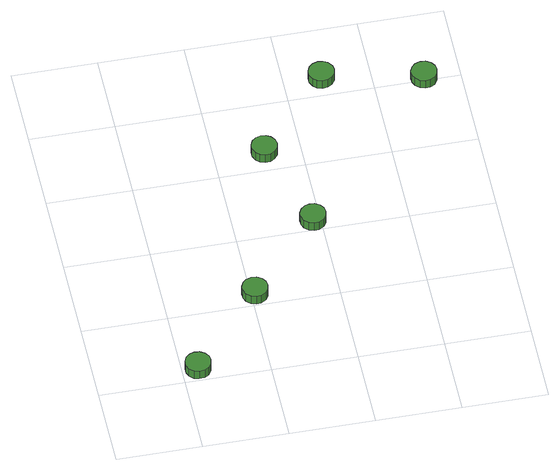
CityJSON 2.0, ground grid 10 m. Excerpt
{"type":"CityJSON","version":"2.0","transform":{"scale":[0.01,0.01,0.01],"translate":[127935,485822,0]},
"CityObjects":{
"tree1":{"type":"SolitaryVegetationObject","attributes":{"function":"something"},"geometry":[{"type":"MultiSurface","lod":"1","boundaries":[[[0,1,2,3,4,5,6,7,8,9,10,11,12,13,14]],[[15,16,17,18,19,20,21,22,23,24,25,26,27,28,29]],[[0,29,28,1]],[[1,28,27,2]],[[2,27,26,3]],[[3,26,25,4]],[[4,25,24,5]],[[5,24,23,6]],[[6,23,22,7]],[[7,22,21,8]],[[8,21,20,9]],[[9,20,19,10]],[[10,19,18,11]],[[11,18,17,12]],[[12,17,16,13]],[[13,16,15,14]],[[14,15,29,0]]]}]},
"tree2":{"type":"SolitaryVegetationObject","attributes":{"function":"something"},"geometry":[{"type":"MultiSurface","lod":"1","boundaries":[[[30,31,32,33,34,35,36,37,38,39,40,41,42,43,44]],[[45,46,47,48,49,50,51,52,53,54,55,56,57,58,59]],[[30,59,58,31]],[[31,58,57,32]],[[32,57,56,33]],[[33,56,55,34]],[[34,55,54,35]],[[35,54,53,36]],[[36,53,52,37]],[[37,52,51,38]],[[38,51,50,39]],[[39,50,49,40]],[[40,49,48,41]],[[41,48,47,42]],[[42,47,46,43]],[[43,46,45,44]],[[44,45,59,30]]]}]},
"tree3":{"type":"SolitaryVegetationObject","attributes":{"function":"something"},"geometry":[{"type":"MultiSurface","lod":"1","boundaries":[[[60,61,62,63,64,65,66,67,68,69,70,71,72,73,74]],[[75,76,77,78,79,80,81,82,83,84,85,86,87,88,89]],[[60,89,88,61]],[[61,88,87,62]],[[62,87,86,63]],[[63,86,85,64]],[[64,85,84,65]],[[65,84,83,66]],[[66,83,82,67]],[[67,82,81,68]],[[68,81,80,69]],[[69,80,79,70]],[[70,79,78,71]],[[71,78,77,72]],[[72,77,76,73]],[[73,76,75,74]],[[74,75,89,60]]]}]},
"tree4":{"type":"SolitaryVegetationObject","attributes":{"function":"something"},"geometry":[{"type":"MultiSurface","lod":"1","boundaries":[[[90,91,92,93,94,95,96,97,98,99,100,101,102,103,104]],[[105,106,107,108,109,110,111,112,113,114,115,116,117,118,119]],[[90,119,118,91]],[[91,118,117,92]],[[92,117,116,93]],[[93,116,115,94]],[[94,115,114,95]],[[95,114,113,96]],[[96,113,112,97]],[[97,112,111,98]],[[98,111,110,99]],[[99,110,109,100]],[[100,109,108,101]],[[101,108,107,102]],[[102,107,106,103]],[[103,106,105,104]],[[104,105,119,90]]]}]},
"tree5":{"type":"SolitaryVegetationObject","attributes":{"function":"something"},"geometry":[{"type":"MultiSurface","lod":"1","boundaries":[[[120,121,122,123,124,125,126,127,128,129,130,131,132,133,134]],[[135,136,137,138,139,140,141,142,143,144,145,146,147,148,149]],[[120,149,148,121]],[[121,148,147,122]],[[122,147,146,123]],[[123,146,145,124]],[[124,145,144,125]],[[125,144,143,126]],[[126,143,142,127]],[[127,142,141,128]],[[128,141,140,129]],[[129,140,139,130]],[[130,139,138,131]],[[131,138,137,132]],[[132,137,136,133]],[[133,136,135,134]],[[134,135,149,120]]]}]},
"tree6":{"type":"SolitaryVegetationObject","attributes":{"function":"something"},"geometry":[{"type":"MultiSurface","lod":"1","boundaries":[[[150,151,152,153,154,155,156,157,158,159,160,161,162,163,164]],[[165,166,167,168,169,170,171,172,173,174,175,176,177,178,179]],[[150,179,178,151]],[[151,178,177,152]],[[152,177,176,153]],[[153,176,175,154]],[[154,175,174,155]],[[155,174,173,156]],[[156,173,172,157]],[[157,172,171,158]],[[158,171,170,159]],[[159,170,169,160]],[[160,169,168,161]],[[161,168,167,162]],[[162,167,166,163]],[[163,166,165,164]],[[164,165,179,150]]]}]}
},
"vertices":[
[332,169,170],[319,231,170],[282,282,170],[228,313,170],[165,320,170],[105,300,170],[58,258,170],[33,201,170],[33,138,170],[58,80,170],[105,38,170],[165,19,170],[228,25,170],[282,57,170],[319,108,170],[319,108,45],[282,57,45],[228,25,45],[165,19,45],[105,38,45],[58,80,45],[33,138,45],[33,201,45],[58,258,45],[105,300,45],[165,320,45],[228,313,45],[282,282,45],[319,231,45],[332,169,45],
[1189,1155,181],[1176,1216,181],[1139,1267,181],[1085,1299,181],[1022,1305,181],[962,1286,181],[915,1244,181],[890,1186,181],[890,1123,181],[915,1066,181],[962,1024,181],[1022,1004,181],[1085,1011,181],[1139,1042,181],[1176,1093,181],[1176,1093,56],[1139,1042,56],[1085,1011,56],[1022,1004,56],[962,1024,56],[915,1066,56],[890,1123,56],[890,1186,56],[915,1244,56],[962,1286,56],[1022,1305,56],[1085,1299,56],[1139,1267,56],[1176,1216,56],[1189,1155,56],
[2060,2140,167],[2047,2202,167],[2010,2253,167],[1955,2284,167],[1893,2291,167],[1833,2272,167],[1786,2229,167],[1760,2172,167],[1760,2109,167],[1786,2051,167],[1833,2009,167],[1893,1990,167],[1955,1996,167],[2010,2028,167],[2047,2079,167],[2047,2079,42],[2010,2028,42],[1955,1996,42],[1893,1990,42],[1833,2009,42],[1786,2051,42],[1760,2109,42],[1760,2172,42],[1786,2229,42],[1833,2272,42],[1893,2291,42],[1955,2284,42],[2010,2253,42],[2047,2202,42],[2060,2140,42],
[1725,3277,163],[1712,3339,163],[1675,3390,163],[1621,3421,163],[1558,3428,163],[1498,3408,163],[1452,3366,163],[1426,3309,163],[1426,3246,163],[1452,3188,163],[1498,3146,163],[1558,3126,163],[1621,3133,163],[1675,3165,163],[1712,3216,163],[1712,3216,38],[1675,3165,38],[1621,3133,38],[1558,3126,38],[1498,3146,38],[1452,3188,38],[1426,3246,38],[1426,3309,38],[1452,3366,38],[1498,3408,38],[1558,3428,38],[1621,3421,38],[1675,3390,38],[1712,3339,38],[1725,3277,38],
[2582,4252,175],[2569,4313,175],[2532,4364,175],[2478,4396,175],[2415,4402,175],[2355,4383,175],[2308,4341,175],[2283,4283,175],[2283,4220,175],[2308,4163,175],[2355,4120,175],[2415,4101,175],[2478,4108,175],[2532,4139,175],[2569,4190,175],[2569,4190,50],[2532,4139,50],[2478,4108,50],[2415,4101,50],[2355,4120,50],[2308,4163,50],[2283,4220,50],[2283,4283,50],[2308,4341,50],[2355,4383,50],[2415,4402,50],[2478,4396,50],[2532,4364,50],[2569,4313,50],[2582,4252,50],
[3726,4034,164],[3712,4096,164],[3675,4146,164],[3621,4178,164],[3558,4185,164],[3498,4165,164],[3452,4123,164],[3426,4065,164],[3426,4002,164],[3452,3945,164],[3498,3903,164],[3558,3883,164],[3621,3890,164],[3675,3921,164],[3712,3972,164],[3712,3972,39],[3675,3921,39],[3621,3890,39],[3558,3883,39],[3498,3903,39],[3452,3945,39],[3426,4002,39],[3426,4065,39],[3452,4123,39],[3498,4165,39],[3558,4185,39],[3621,4178,39],[3675,4146,39],[3712,4096,39],[3726,4034,39]
]}
